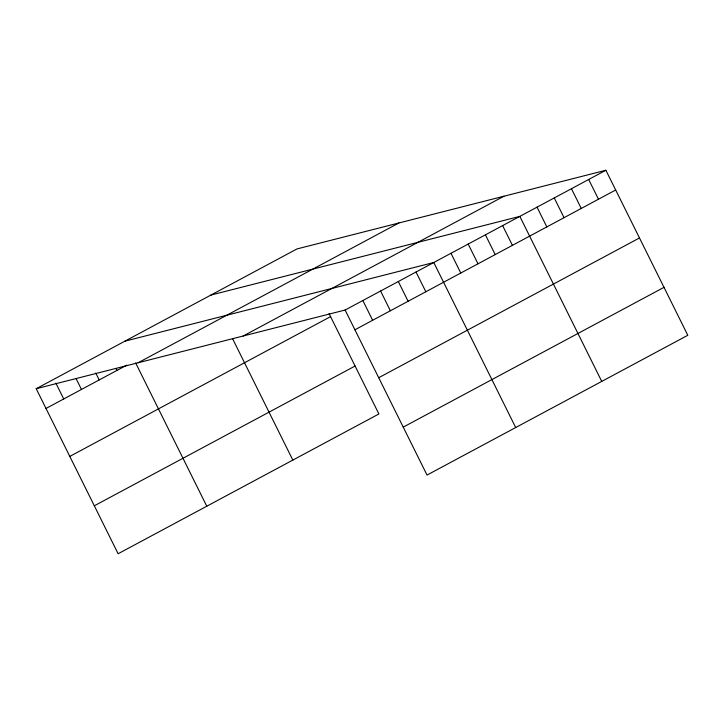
<?xml version="1.0" encoding="UTF-8"?>
<svg xmlns="http://www.w3.org/2000/svg" width="724" height="724" viewBox="0 0 724 724"><rect width="100%" height="100%" fill="white"/><g stroke="black" fill="none" stroke-linecap="round" stroke-linejoin="round"><path stroke-width="1.09" d="M36.2 388.716L296.967 248.938L605.879 170.258L687.8 335.284L427.033 475.062L345.113 310.035L36.2 388.716L118.121 553.742L378.887 413.965L329.076 313.628M46.001 408.463L126.781 365.158M138.139 362.751L398.906 222.974M243.173 335.999L503.94 196.222M69.803 456.401L330.569 316.623M345.113 310.035L605.879 170.258M354.914 329.782L615.681 190.005M94.319 505.795L355.086 366.027M378.715 377.72L639.482 237.952M403.232 427.124L663.999 287.347M210.91 295.066L519.823 216.386L601.744 381.412M124.863 341.185L433.776 262.504L515.696 427.54M588.666 179.48L598.467 199.227M571.453 188.711L581.263 208.458M554.249 197.933L564.05 217.68M537.036 207.155L546.837 226.902M502.619 225.607L512.42 245.355M485.406 234.829L495.207 254.577M468.193 244.06L477.994 263.808M450.98 253.282L460.79 273.029M416.038 272.016L425.839 291.763M398.309 281.518L408.11 301.265M380.58 291.021L390.381 310.768M362.842 300.523L372.643 320.27M232.612 338.778L292.831 460.093M135.65 362.932L206.783 506.221M115.949 368.462L116.935 370.444M95.767 373.032L99.197 379.946M76.074 378.589L81.468 389.449M55.893 383.159L63.73 398.951"/></g></svg>
